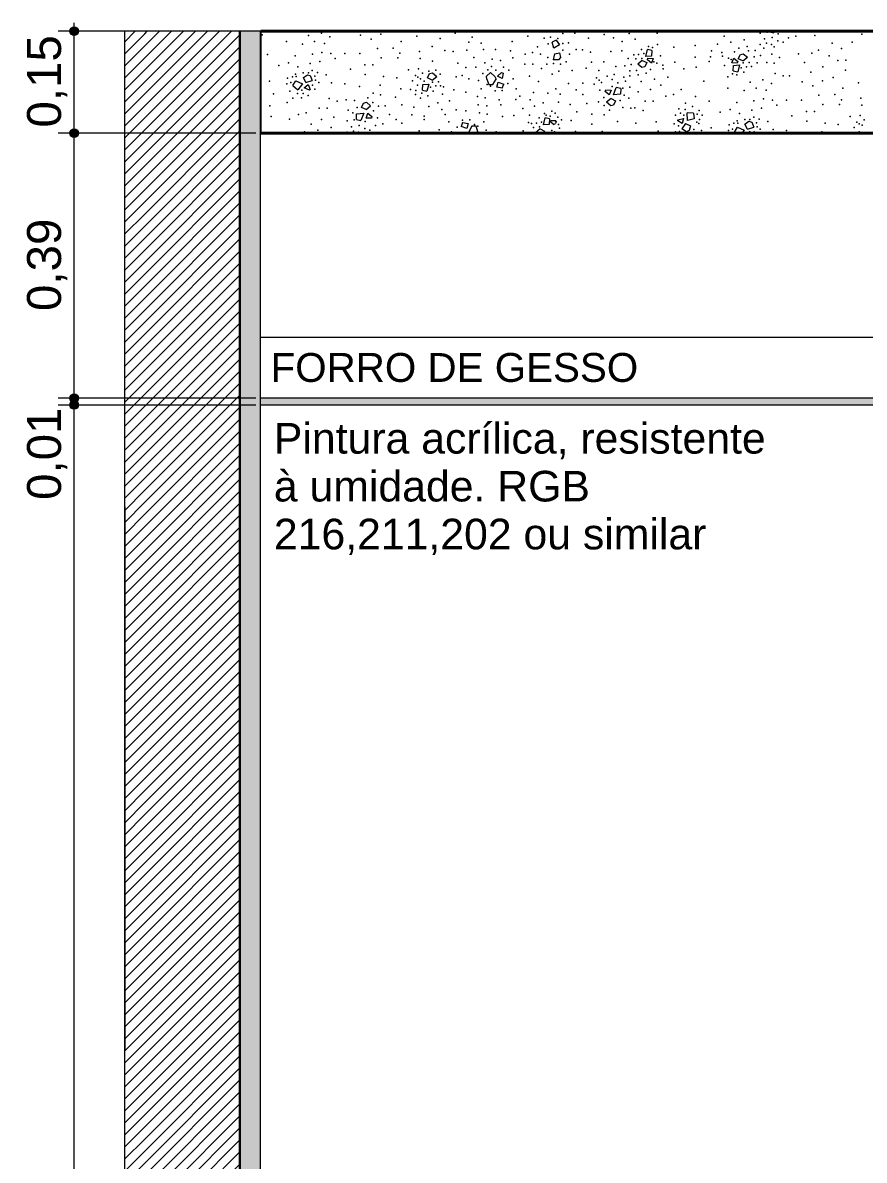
# Model space of a CAD drawing. Header units: metres. Extents: x -1.9 to 95.3, y -2.2 to 2.5.
# Drawn here: x 26.962 to 28.2, y -0.036 to 1.638 of the extents above; entities that cross this region are included whole.
import ezdxf

# ---------------------------------------------------------------- set-up
doc = ezdxf.new("R2010")
doc.units = ezdxf.units.M
doc.header["$MEASUREMENT"] = 0
for name, color, linetype in [('COTAS CORTE', 7, 'Continuous'), ('FORRO.EXEC', 7, 'Continuous'), ('Janelas Archicad', 7, 'Continuous'), ('LAJES.EST', 7, 'Continuous'), ('PAREDE CONSTRUIR', 7, 'Continuous')]:
    doc.layers.add(name, color=color, linetype=linetype)
for name, color, linetype, lineweight, true_color in [('COTAS CORTE_Caneta_No__25', 7, 'Continuous', 13, 0x982312), ('Janelas Archicad_Caneta_No__9', 7, 'Continuous', 9, 0x020202), ('LAJES.EST_Caneta_No__97', 7, 'Continuous', 13, 0x6b6b6b), ('NOTAS-EXECUTIVO.ARQ_Caneta_No__12', 7, 'Continuous', 0, 0x030303)]:
    doc.layers.add(name, color=color, linetype=linetype, lineweight=lineweight, true_color=true_color)
for name, color, linetype, lineweight in [('FORRO.EXEC_Caneta_No__241', 7, 'Continuous', 13), ('LAJES.EST_Caneta_No__1', 7, 'Continuous', 40), ('LAJES.EST_Caneta_No__241', 7, 'Continuous', 13), ('NOTAS-EXECUTIVO.ARQ_Caneta_No__1', 7, 'Continuous', 40), ('PAREDE CONSTRUIR_Caneta_No__241', 7, 'Continuous', 13), ('PAREDE CONSTRUIR_Caneta_No__3', 7, 'Continuous', 30)]:
    doc.layers.add(name, color=color, linetype=linetype, lineweight=lineweight)
doc.styles.add('GENERATED_STYLE_1', font='arial.ttf')
doc.dimstyles.new('GENERATED_STYLE__2', dxfattribs={"dimtxt": 0.05, "dimasz": 0.02375, "dimexe": 0.18, "dimexo": 0.267183, "dimgap": 0, "dimtad": 1, "dimzin": 0, "dimdsep": 46, "dimtxsty": 'GENERATED_STYLE_1', "dimblk": 'ARROWHEAD_11', "dimblk1": 'ARROWHEAD_11', "dimblk2": 'ARROWHEAD_11', "dimcen": 0.09, "dimclrd": 256, "dimclre": 256, "dimclrt": 256, "dimadec": 0, "dimazin": 0, "dimtfac": 1, "dimtdec": 4, "dimtmove": 0, "dimatfit": 3, "dimfxl": 0, "dimtolj": 1, "dimtzin": 0, "dimarcsym": 0})
pattern_1 = [(45, (-25.238927, -2.075), (-0.0088388348, 0.0088388348), [])]

# ---------------------------------------------------------------- blocks, each defined once
blk = doc.blocks.new('*X102', base_point=(-25.2389, -2.075))
at = {"layer": 'LAJES.EST_Caneta_No__241', "color": 7, "linetype": 'Continuous', "lineweight": 13}
for p, q in [((28.0609, 1.6242), (28.0609, 1.625)), ((28.0609, 1.6242), (28.0674, 1.6228)), ((28.0683, 1.625), (28.0674, 1.6228)), ((27.747, 1.6119), (27.7409, 1.6091)), ((27.7436, 1.6002), (27.7409, 1.6091)), ((27.747, 1.6119), (27.7517, 1.6051)), ((27.7447, 1.5916), (27.7426, 1.5831)), ((27.7517, 1.6051), (27.7436, 1.6002)), ((27.7447, 1.5916), (27.7519, 1.5931)), ((27.7519, 1.5931), (27.7533, 1.5862)), ((27.8787, 1.588), (27.8813, 1.5983)), ((27.8878, 1.5969), (27.8813, 1.5983)), ((27.8878, 1.5969), (27.8874, 1.5885)), ((28.015, 1.5845), (28.0181, 1.5908)), ((28.0181, 1.5908), (28.0222, 1.5919)), ((28.0222, 1.5919), (28.0285, 1.5868)), ((27.7506, 1.5829), (27.7426, 1.5831)), ((27.7533, 1.5862), (27.7506, 1.5829)), ((27.8737, 1.5821), (27.8669, 1.5765)), ((27.8732, 1.5715), (27.8669, 1.5765)), ((27.8737, 1.5821), (27.8804, 1.5789)), ((27.8804, 1.5789), (27.8773, 1.5725)), ((27.8874, 1.5885), (27.8787, 1.588)), ((27.8813, 1.5827), (27.882, 1.5853)), ((27.8871, 1.5779), (27.8813, 1.5827)), ((27.882, 1.5853), (27.8899, 1.585)), ((27.8899, 1.585), (27.8871, 1.5779)), ((28.0055, 1.5784), (28.0083, 1.5854)), ((28.0134, 1.578), (28.0055, 1.5784)), ((28.0076, 1.5665), (28.0079, 1.5748)), ((28.0079, 1.5748), (28.0166, 1.5754)), ((28.0083, 1.5854), (28.0141, 1.5807)), ((28.0141, 1.5807), (28.0134, 1.578)), ((28.0166, 1.5754), (28.0141, 1.5651)), ((28.0217, 1.5813), (28.015, 1.5845)), ((28.0217, 1.5813), (28.0285, 1.5868)), ((27.375, 1.5571), (27.3809, 1.5611)), ((27.3788, 1.5496), (27.375, 1.5571)), ((27.3809, 1.5611), (27.3849, 1.5599)), ((27.3849, 1.5599), (27.3879, 1.5524)), ((27.5577, 1.5562), (27.5608, 1.5626)), ((27.5608, 1.5626), (27.5649, 1.5636)), ((27.5644, 1.553), (27.5712, 1.5586)), ((27.5649, 1.5636), (27.5712, 1.5586)), ((27.6446, 1.5589), (27.6504, 1.5645)), ((27.645, 1.5547), (27.6446, 1.5589)), ((27.6504, 1.5645), (27.6565, 1.5582)), ((27.6565, 1.5582), (27.6586, 1.5547)), ((27.6607, 1.5591), (27.6663, 1.5642)), ((27.6673, 1.5553), (27.6607, 1.5591)), ((27.6663, 1.5642), (27.6688, 1.5631)), ((27.6688, 1.5631), (27.6673, 1.5553)), ((27.8773, 1.5725), (27.8732, 1.5715)), ((28.0076, 1.5665), (28.0141, 1.5651)), ((27.3596, 1.5452), (27.3641, 1.5522)), ((27.3596, 1.5452), (27.3667, 1.5388)), ((27.3641, 1.5522), (27.3736, 1.5478)), ((27.3736, 1.5478), (27.3667, 1.5388)), ((27.3763, 1.5418), (27.3822, 1.5465)), ((27.384, 1.5385), (27.3763, 1.5418)), ((27.3788, 1.5496), (27.3879, 1.5524)), ((27.3822, 1.5465), (27.3849, 1.5395)), ((27.5503, 1.5382), (27.5507, 1.5466)), ((27.5507, 1.5466), (27.5594, 1.5471)), ((27.5594, 1.5471), (27.5568, 1.5368)), ((27.5644, 1.553), (27.5577, 1.5562)), ((27.645, 1.5547), (27.648, 1.5464)), ((27.648, 1.5464), (27.654, 1.5467)), ((27.654, 1.5467), (27.6586, 1.5547)), ((27.6595, 1.5425), (27.6616, 1.5502)), ((27.6677, 1.5411), (27.6595, 1.5425)), ((27.6616, 1.5502), (27.67, 1.5473)), ((27.6677, 1.5411), (27.67, 1.5473)), ((27.8311, 1.5315), (27.8354, 1.5421)), ((27.8419, 1.5407), (27.8354, 1.5421)), ((27.8419, 1.5407), (27.8415, 1.5324)), ((27.3849, 1.5395), (27.384, 1.5385)), ((27.5503, 1.5382), (27.5568, 1.5368)), ((27.8192, 1.5361), (27.8199, 1.5388)), ((27.825, 1.5314), (27.8192, 1.5361)), ((27.8199, 1.5388), (27.8278, 1.5384)), ((27.8278, 1.5259), (27.821, 1.5204)), ((27.8278, 1.5384), (27.825, 1.5314)), ((27.8278, 1.5259), (27.8345, 1.5228)), ((27.8415, 1.5324), (27.8311, 1.5315)), ((27.4605, 1.513), (27.4636, 1.5194)), ((27.4672, 1.5098), (27.4605, 1.513)), ((27.4636, 1.5194), (27.4677, 1.5204)), ((27.4672, 1.5098), (27.474, 1.5154)), ((27.4677, 1.5204), (27.474, 1.5154)), ((27.8273, 1.5154), (27.821, 1.5204)), ((27.8314, 1.5164), (27.8273, 1.5154)), ((27.8345, 1.5228), (27.8314, 1.5164)), ((27.4531, 1.495), (27.4534, 1.5033)), ((27.4531, 1.495), (27.4596, 1.4936)), ((27.4534, 1.5033), (27.4639, 1.5043)), ((27.4639, 1.5043), (27.4596, 1.4936)), ((27.4672, 1.4973), (27.47, 1.5044)), ((27.4751, 1.497), (27.4672, 1.4973)), ((27.47, 1.5044), (27.4758, 1.4996)), ((27.4758, 1.4996), (27.4751, 1.497)), ((27.6092, 1.4908), (27.607, 1.4846)), ((27.6092, 1.4908), (27.6174, 1.4894)), ((27.7282, 1.4871), (27.7308, 1.4974)), ((27.7373, 1.4959), (27.7308, 1.4974)), ((27.7373, 1.4959), (27.7369, 1.4876)), ((27.7391, 1.4913), (27.7398, 1.4939)), ((27.7432, 1.4879), (27.7391, 1.4913)), ((27.7398, 1.4939), (27.7461, 1.4936)), ((27.7472, 1.492), (27.7459, 1.489)), ((27.7472, 1.492), (27.7461, 1.4936)), ((27.9259, 1.4931), (27.9261, 1.4944)), ((27.9324, 1.4893), (27.9259, 1.4931)), ((27.9261, 1.4944), (27.9341, 1.4967)), ((27.9341, 1.4967), (27.9324, 1.4893)), ((27.94, 1.4937), (27.9396, 1.5051)), ((27.9492, 1.5046), (27.9396, 1.5051)), ((27.9501, 1.4963), (27.94, 1.4937)), ((27.9492, 1.5046), (27.9501, 1.4963)), ((28.0248, 1.4885), (28.0307, 1.4925)), ((28.0307, 1.4925), (28.0347, 1.4913)), ((28.0347, 1.4913), (28.0377, 1.4838)), ((27.6154, 1.4817), (27.607, 1.4846)), ((27.6094, 1.475), (27.6097, 1.4766)), ((27.6097, 1.4766), (27.6125, 1.475)), ((27.6174, 1.4894), (27.6154, 1.4817)), ((27.623, 1.4852), (27.6184, 1.4772)), ((27.6197, 1.475), (27.6184, 1.4772)), ((27.629, 1.4855), (27.623, 1.4852)), ((27.6319, 1.4772), (27.629, 1.4855)), ((27.6319, 1.4772), (27.6322, 1.475)), ((27.7232, 1.4812), (27.7164, 1.4756)), ((27.7171, 1.475), (27.7164, 1.4756)), ((27.7232, 1.4812), (27.7299, 1.478)), ((27.7369, 1.4876), (27.7282, 1.4871)), ((27.7299, 1.478), (27.7284, 1.475)), ((27.7432, 1.4879), (27.7459, 1.489)), ((27.9371, 1.489), (27.9317, 1.4812)), ((27.9388, 1.4772), (27.9317, 1.4812)), ((27.9371, 1.489), (27.9447, 1.4856)), ((27.9426, 1.4789), (27.9388, 1.4772)), ((27.9447, 1.4856), (27.9426, 1.4789)), ((28.0094, 1.4766), (28.0139, 1.4837)), ((28.0094, 1.4766), (28.0112, 1.475)), ((28.0139, 1.4837), (28.0234, 1.4792)), ((28.0234, 1.4792), (28.0202, 1.475)), ((28.0286, 1.481), (28.0248, 1.4885)), ((28.0283, 1.475), (28.032, 1.4779)), ((28.0286, 1.481), (28.0377, 1.4838)), ((28.032, 1.4779), (28.0331, 1.475))]:
    blk.add_line(p, q, dxfattribs=at)
for p in [(27.7465, 1.6247), (27.9624, 1.625), (28.0095, 1.6241), (28.0574, 1.6238), (28.1191, 1.6244), (28.1606, 1.6242), (27.3145, 1.6199), (27.35, 1.6098), (27.3824, 1.6186), (27.3914, 1.61), (27.4015, 1.6222), (27.414, 1.6166), (27.4591, 1.6194), (27.4748, 1.6132), (27.4892, 1.6207), (27.5191, 1.6098), (27.5419, 1.6176), (27.5765, 1.6143), (27.5984, 1.6222), (27.6184, 1.6089), (27.6235, 1.6163), (27.6366, 1.6075), (27.6824, 1.6098), (27.7052, 1.6176), (27.7292, 1.615), (27.7387, 1.6163), (27.7495, 1.6143), (27.7566, 1.6217), (27.757, 1.6072), (27.7651, 1.6081), (27.7743, 1.622), (27.7943, 1.6149), (27.8176, 1.6204), (27.8315, 1.6154), (27.844, 1.6098), (27.8542, 1.6219), (27.8631, 1.6134), (27.8956, 1.6222), (27.9942, 1.6177), (28.0039, 1.6088), (28.0235, 1.6124), (28.0473, 1.6222), (28.0535, 1.6137), (28.0565, 1.6074), (28.0649, 1.6157), (28.0732, 1.6109), (28.0734, 1.6211), (28.0808, 1.6088), (28.0888, 1.6154), (28.0997, 1.6178), (28.1276, 1.6187), (28.153, 1.6077), (28.1826, 1.609), (28.1966, 1.6209), (27.3224, 1.5908), (27.3736, 1.6062), (27.3882, 1.5912), (27.4021, 1.5939), (27.406, 1.6069), (27.4155, 1.5924), (27.436, 1.5922), (27.4583, 1.5922), (27.4839, 1.5995), (27.5071, 1.6002), (27.517, 1.5925), (27.5457, 1.595), (27.5645, 1.6026), (27.5832, 1.5969), (27.5954, 1.595), (27.6156, 1.5973), (27.6402, 1.5981), (27.6576, 1.5981), (27.68, 1.5964), (27.7015, 1.5912), (27.7121, 1.5936), (27.7194, 1.602), (27.7238, 1.5913), (27.7351, 1.6067), (27.7569, 1.5973), (27.7664, 1.5913), (27.7765, 1.598), (27.7855, 1.5976), (27.7975, 1.5944), (27.8275, 1.5954), (27.8436, 1.5963), (27.8611, 1.5902), (27.8683, 1.5906), (27.8723, 1.5983), (27.8761, 1.5922), (27.8828, 1.6026), (27.8888, 1.601), (27.896, 1.6054), (27.9203, 1.6015), (27.9515, 1.6038), (27.9754, 1.5961), (27.9842, 1.6062), (27.9908, 1.5936), (28.0094, 1.5947), (28.0158, 1.6), (28.0279, 1.6025), (28.0301, 1.5962), (28.0398, 1.5965), (28.0473, 1.6056), (28.0523, 1.6001), (28.0638, 1.6057), (28.0644, 1.5915), (28.0676, 1.6023), (28.1037, 1.5919), (28.1231, 1.5926), (28.1332, 1.5972), (28.1666, 1.5998), (27.3387, 1.5746), (27.3532, 1.5784), (27.363, 1.5887), (27.3849, 1.5776), (27.3991, 1.5806), (27.422, 1.5849), (27.4654, 1.5755), (27.4774, 1.5756), (27.4896, 1.5859), (27.514, 1.5859), (27.547, 1.5848), (27.5649, 1.5809), (27.6023, 1.5778), (27.626, 1.5865), (27.6419, 1.5786), (27.653, 1.5837), (27.6652, 1.5819), (27.6833, 1.5857), (27.7007, 1.5766), (27.7128, 1.5767), (27.7331, 1.5765), (27.7349, 1.5865), (27.7429, 1.5775), (27.7531, 1.5765), (27.7618, 1.58), (27.7991, 1.5795), (27.8171, 1.5799), (27.8479, 1.574), (27.8527, 1.5848), (27.8572, 1.576), (27.8643, 1.5844), (27.8731, 1.5851), (27.8909, 1.5799), (27.8949, 1.5779), (27.9007, 1.5889), (27.9037, 1.5752), (27.9216, 1.5795), (27.9517, 1.5868), (27.9719, 1.5803), (27.9739, 1.5872), (27.9917, 1.5881), (27.9947, 1.5744), (28.0005, 1.5854), (28.0045, 1.5834), (28.0223, 1.5783), (28.0311, 1.5789), (28.0382, 1.5874), (28.0427, 1.5786), (28.0475, 1.5893), (28.057, 1.5789), (28.0676, 1.5778), (28.0755, 1.5865), (28.1123, 1.5789), (28.1486, 1.5888), (28.1613, 1.5821), (28.1734, 1.5822), (27.3588, 1.5581), (27.3633, 1.5619), (27.3644, 1.5585), (27.367, 1.5724), (27.3746, 1.5639), (27.3823, 1.5639), (27.3877, 1.5671), (27.392, 1.5587), (27.396, 1.5644), (27.4085, 1.5609), (27.4441, 1.569), (27.466, 1.5614), (27.493, 1.5583), (27.5299, 1.5681), (27.5398, 1.5597), (27.5432, 1.5572), (27.5445, 1.5698), (27.5504, 1.5632), (27.5595, 1.5663), (27.5698, 1.5677), (27.5763, 1.5618), (27.6, 1.5579), (27.6085, 1.5601), (27.6141, 1.5718), (27.6287, 1.5721), (27.6392, 1.5626), (27.6462, 1.5683), (27.6516, 1.5733), (27.6582, 1.5676), (27.6694, 1.572), (27.6771, 1.5678), (27.7075, 1.559), (27.7255, 1.57), (27.7409, 1.5616), (27.751, 1.5662), (27.7704, 1.567), (27.7912, 1.5707), (27.8097, 1.5673), (27.8218, 1.5588), (27.8322, 1.5614), (27.8348, 1.573), (27.8463, 1.5575), (27.8555, 1.5593), (27.8556, 1.5668), (27.8653, 1.5671), (27.8675, 1.5608), (27.8795, 1.5634), (27.886, 1.5686), (27.9046, 1.5698), (27.9112, 1.5572), (27.9347, 1.5699), (27.9531, 1.572), (27.9994, 1.558), (28.0066, 1.5624), (28.0126, 1.5608), (28.0193, 1.5712), (28.0231, 1.565), (28.0271, 1.5728), (28.0343, 1.5731), (28.0692, 1.5629), (28.0812, 1.5596), (28.0903, 1.5593), (28.1215, 1.5649), (28.1392, 1.5724), (28.1547, 1.5568), (28.1726, 1.5676), (27.3252, 1.5514), (27.3505, 1.5474), (27.3516, 1.5558), (27.3566, 1.5495), (27.3886, 1.5458), (27.3927, 1.5531), (27.3975, 1.5497), (27.4165, 1.5491), (27.436, 1.5475), (27.4577, 1.5437), (27.4881, 1.5457), (27.5123, 1.5566), (27.5186, 1.5404), (27.5355, 1.552), (27.5429, 1.5456), (27.5472, 1.5552), (27.5527, 1.5513), (27.562, 1.5429), (27.565, 1.55), (27.5698, 1.5445), (27.5738, 1.5507), (27.577, 1.5449), (27.5814, 1.5434), (27.6185, 1.5549), (27.6329, 1.5523), (27.6367, 1.5401), (27.6454, 1.5468), (27.6504, 1.5443), (27.6756, 1.548), (27.6839, 1.555), (27.6882, 1.5402), (27.7211, 1.5511), (27.7465, 1.5401), (27.7649, 1.5479), (27.786, 1.5485), (27.803, 1.5471), (27.8065, 1.5566), (27.8103, 1.5531), (27.8139, 1.5495), (27.8293, 1.5438), (27.8296, 1.554), (27.8379, 1.5493), (27.8453, 1.5411), (27.8492, 1.5513), (27.8555, 1.5427), (27.8719, 1.551), (27.8915, 1.5545), (27.9012, 1.5457), (27.9643, 1.5513), (27.9998, 1.5412), (28.0322, 1.55), (28.0412, 1.5414), (28.0513, 1.5536), (28.0638, 1.548), (28.1089, 1.5508), (28.1246, 1.5446), (28.139, 1.5521), (28.1689, 1.5412), (28.1917, 1.549), (27.3311, 1.5327), (27.3549, 1.5366), (27.3595, 1.5263), (27.3661, 1.5333), (27.3724, 1.5268), (27.3727, 1.5383), (27.3746, 1.5334), (27.3821, 1.5306), (27.392, 1.5396), (27.4127, 1.5259), (27.438, 1.5239), (27.4696, 1.5269), (27.4775, 1.5339), (27.4883, 1.5314), (27.5104, 1.5279), (27.5327, 1.5395), (27.54, 1.5321), (27.5406, 1.5378), (27.5472, 1.5267), (27.5493, 1.5341), (27.5581, 1.53), (27.5658, 1.5368), (27.5797, 1.5324), (27.5966, 1.5389), (27.6138, 1.5352), (27.6314, 1.5288), (27.6427, 1.5272), (27.6573, 1.5372), (27.6632, 1.5242), (27.6676, 1.5376), (27.6876, 1.5246), (27.6934, 1.5294), (27.7088, 1.5243), (27.7135, 1.5347), (27.7347, 1.5339), (27.753, 1.5324), (27.7763, 1.539), (27.786, 1.5317), (27.811, 1.5383), (27.8169, 1.5277), (27.8471, 1.5309), (27.854, 1.5267), (27.8678, 1.5358), (27.8858, 1.5393), (27.9085, 1.5294), (27.9197, 1.5318), (27.931, 1.5391), (27.952, 1.529), (28.0234, 1.5376), (28.0519, 1.5253), (28.0558, 1.5383), (28.0653, 1.5238), (28.0858, 1.5236), (28.1081, 1.5236), (28.1337, 1.5309), (28.157, 1.5317), (28.1668, 1.524), (28.1955, 1.5264), (27.3257, 1.5153), (27.3512, 1.5199), (27.3981, 1.5119), (27.4099, 1.5119), (27.4249, 1.5219), (27.4409, 1.509), (27.4501, 1.5232), (27.454, 1.5126), (27.4772, 1.52), (27.4781, 1.508), (27.4856, 1.5149), (27.4955, 1.5154), (27.5201, 1.5168), (27.5374, 1.5135), (27.5596, 1.5144), (27.5727, 1.5196), (27.5788, 1.5099), (27.5898, 1.5228), (27.6, 1.5095), (27.6138, 1.5077), (27.6323, 1.5168), (27.6447, 1.5151), (27.6653, 1.5169), (27.6978, 1.5114), (27.7149, 1.5146), (27.728, 1.5198), (27.7404, 1.5074), (27.7502, 1.5207), (27.7675, 1.5173), (27.7921, 1.5187), (27.8094, 1.5209), (27.8178, 1.5158), (27.8254, 1.5088), (27.841, 1.5231), (27.8449, 1.5126), (27.857, 1.5118), (27.8627, 1.5123), (27.8749, 1.5082), (27.8777, 1.5223), (27.8895, 1.5222), (27.9276, 1.5107), (27.9366, 1.5097), (27.9374, 1.5193), (27.9474, 1.5143), (27.9576, 1.5086), (27.9722, 1.5222), (28.0031, 1.5098), (28.0128, 1.5201), (28.0347, 1.509), (28.038, 1.5226), (28.0489, 1.512), (28.0718, 1.5163), (28.1152, 1.5069), (28.1272, 1.507), (28.1394, 1.5173), (28.1638, 1.5173), (28.1968, 1.5162), (27.3274, 1.4994), (27.3546, 1.4958), (27.3679, 1.5024), (27.3791, 1.5048), (27.4018, 1.4949), (27.4198, 1.4984), (27.4395, 1.493), (27.4479, 1.5048), (27.4497, 1.4947), (27.4657, 1.492), (27.484, 1.4975), (27.5016, 1.5024), (27.5113, 1.4952), (27.5346, 1.5018), (27.5528, 1.495), (27.5529, 1.5002), (27.5836, 1.5025), (27.5888, 1.4917), (27.6093, 1.4943), (27.6197, 1.4947), (27.6343, 1.5048), (27.6403, 1.4918), (27.6456, 1.5031), (27.6682, 1.4995), (27.6845, 1.5012), (27.7062, 1.4908), (27.7079, 1.5017), (27.7218, 1.4974), (27.7256, 1.4913), (27.7296, 1.5042), (27.7323, 1.5016), (27.7383, 1.5001), (27.7455, 1.5044), (27.7492, 1.4987), (27.7549, 1.4947), (27.769, 1.4938), (27.7772, 1.5063), (27.7993, 1.5028), (27.8175, 1.5019), (27.8373, 1.492), (27.894, 1.4919), (27.9225, 1.5017), (27.9301, 1.5043), (27.9346, 1.5016), (27.9538, 1.4912), (27.9542, 1.5031), (27.9579, 1.495), (27.962, 1.5014), (27.9885, 1.506), (28.0131, 1.4933), (28.0142, 1.4899), (28.0168, 1.5038), (28.0244, 1.4953), (28.0321, 1.4953), (28.0376, 1.4985), (28.0418, 1.4901), (28.0458, 1.4958), (28.0583, 1.4923), (28.0939, 1.5004), (28.1159, 1.4928), (28.1797, 1.4995), (28.1896, 1.4911), (28.1943, 1.5012), (28.2002, 1.4946), (27.3764, 1.477), (27.3864, 1.4885), (27.3961, 1.4796), (27.4157, 1.4832), (27.4395, 1.4765), (27.4457, 1.4845), (27.4487, 1.4782), (27.456, 1.4766), (27.4571, 1.4865), (27.4654, 1.4818), (27.473, 1.4796), (27.481, 1.4862), (27.492, 1.4886), (27.5198, 1.4895), (27.5452, 1.4785), (27.5748, 1.4799), (27.5931, 1.4769), (27.6014, 1.484), (27.6266, 1.4876), (27.6316, 1.4851), (27.6441, 1.4796), (27.6585, 1.477), (27.6982, 1.4786), (27.7106, 1.4893), (27.7138, 1.4835), (27.7178, 1.4896), (27.7226, 1.4842), (27.7404, 1.479), (27.7444, 1.477), (27.7502, 1.488), (27.7521, 1.4822), (27.7753, 1.4776), (27.7946, 1.4759), (27.7995, 1.4885), (27.8146, 1.4773), (27.8641, 1.4896), (27.8969, 1.478), (27.9205, 1.4886), (27.9225, 1.4772), (27.927, 1.4858), (27.9284, 1.4775), (27.9433, 1.4757), (27.9493, 1.4806), (27.9568, 1.4893), (27.9606, 1.4788), (27.975, 1.4828), (28.0003, 1.4788), (28.0014, 1.4872), (28.0064, 1.4809), (28.0086, 1.4895), (28.0384, 1.4772), (28.0426, 1.4845), (28.0473, 1.4811), (28.0663, 1.4805), (28.0858, 1.4789), (28.1075, 1.4751), (28.138, 1.4771), (28.1428, 1.4897), (28.1621, 1.488), (28.1854, 1.4834), (28.1927, 1.477), (28.193, 1.4886), (28.197, 1.4866)]:
    blk.add_point(p, dxfattribs=at)
blk = doc.blocks.new('*D103', base_point=(-25.2389, -2.075))
at = {"layer": 'COTAS CORTE_Caneta_No__25', "linetype": 'Continuous', "lineweight": 13, "true_color": 0x982312}
for points in [[(27.0314, 1.075), (27.0319, 1.0726), (27.0333, 1.0706), (27.0353, 1.0692), (27.0377, 1.0688), (27.0401, 1.0692), (27.0421, 1.0706), (27.0435, 1.0726), (27.0439, 1.075), (27.0435, 1.0774), (27.0421, 1.0794), (27.0401, 1.0808), (27.0377, 1.0813), (27.0353, 1.0808), (27.0333, 1.0794), (27.0319, 1.0774)], [(27.0314, -2.075), (27.0319, -2.0774), (27.0333, -2.0794), (27.0353, -2.0808), (27.0377, -2.0812), (27.0401, -2.0808), (27.0421, -2.0794), (27.0435, -2.0774), (27.0439, -2.075), (27.0435, -2.0726), (27.0421, -2.0706), (27.0401, -2.0692), (27.0377, -2.0687), (27.0353, -2.0692), (27.0333, -2.0706), (27.0319, -2.0726)]]:
    blk.add_hatch(color=24, dxfattribs=at).paths.add_polyline_path(points)
at = {"layer": 'COTAS CORTE_Caneta_No__25', "color": 24, "linetype": 'Continuous', "lineweight": 13, "true_color": 0x982312}
for p, q in [((27.0314, 1.075), (27.0142, 1.075)), ((27.3049, 1.075), (27.0439, 1.075)), ((27.0377, -2.0687), (27.0377, 1.0688)), ((27.0314, -2.075), (27.0142, -2.075)), ((27.3049, -2.075), (27.0439, -2.075)), ((27.0377, -2.0875), (27.0377, -2.0812))]:
    blk.add_line(p, q, dxfattribs=at)
for centre in [(27.0377, 1.075), (27.0377, -2.075)]:
    blk.add_circle(centre, 0.00625, dxfattribs=at)
at = {"layer": 'COTAS CORTE_Caneta_No__25', "color": 24, "lineweight": 13, "true_color": 0x982312, "char_height": 0.05, "attachment_point": 7, "rotation": 90, "style": 'GENERATED_STYLE_1'}
for s, insert in [('\\A1;{\\pql;\\fArial|b0|i0|c0|p0;\\W1.000000;0,01}', (27.0277, 0.9353)), ('\\A1;{\\pql;\\fArial|b0|i0|c0|p0;\\W1.000000;3,15}', (27.0277, -0.6335))]:
    blk.add_mtext(s, dxfattribs=dict(at, insert=insert))
blk = doc.blocks.new('ARROWHEAD_11')
at = {"color": 0, "linetype": 'Continuous', "lineweight": 0}
blk.add_line((0, 0), (-1, 0), dxfattribs=at)
at = {"color": 0, "linetype": 'Continuous', "lineweight": 0, "const_width": 0.25, "flags": 128}
blk.add_lwpolyline([(-0.125, 0, 1), (0.125, 0, 1)], format="xyb", close=True, dxfattribs=at)
blk = doc.blocks.new('*D104', base_point=(-25.2389, -2.075))
at = {"layer": 'COTAS CORTE_Caneta_No__25', "linetype": 'Continuous', "lineweight": 13, "true_color": 0x982312}
for points in [[(27.0314, 1.085), (27.0319, 1.0826), (27.0333, 1.0806), (27.0353, 1.0792), (27.0377, 1.0788), (27.0401, 1.0792), (27.0421, 1.0806), (27.0435, 1.0826), (27.0439, 1.085), (27.0435, 1.0874), (27.0421, 1.0894), (27.0401, 1.0908), (27.0377, 1.0913), (27.0353, 1.0908), (27.0333, 1.0894), (27.0319, 1.0874)], [(27.0314, 1.075), (27.0319, 1.0726), (27.0333, 1.0706), (27.0353, 1.0692), (27.0377, 1.0688), (27.0401, 1.0692), (27.0421, 1.0706), (27.0435, 1.0726), (27.0439, 1.075), (27.0435, 1.0774), (27.0421, 1.0794), (27.0401, 1.0808), (27.0377, 1.0813), (27.0353, 1.0808), (27.0333, 1.0794), (27.0319, 1.0774)]]:
    blk.add_hatch(color=24, dxfattribs=at).paths.add_polyline_path(points)
at = {"layer": 'COTAS CORTE_Caneta_No__25', "color": 24, "linetype": 'Continuous', "lineweight": 13, "true_color": 0x982312}
for p, q in [((27.0314, 1.085), (27.0142, 1.085)), ((27.0314, 1.075), (27.0142, 1.075)), ((27.0377, 1.075), (27.0377, 1.0788)), ((27.3049, 1.085), (27.0439, 1.085)), ((27.3049, 1.075), (27.0439, 1.075))]:
    blk.add_line(p, q, dxfattribs=at)
for centre in [(27.0377, 1.085), (27.0377, 1.075)]:
    blk.add_circle(centre, 0.00625, dxfattribs=at)
blk = doc.blocks.new('*D105', base_point=(-25.2389, -2.075))
at = {"layer": 'COTAS CORTE_Caneta_No__25', "linetype": 'Continuous', "lineweight": 13, "true_color": 0x982312}
for points in [[(27.0314, 1.475), (27.0319, 1.4726), (27.0333, 1.4706), (27.0353, 1.4692), (27.0377, 1.4688), (27.0401, 1.4692), (27.0421, 1.4706), (27.0435, 1.4726), (27.0439, 1.475), (27.0435, 1.4774), (27.0421, 1.4794), (27.0401, 1.4808), (27.0377, 1.4813), (27.0353, 1.4808), (27.0333, 1.4794), (27.0319, 1.4774)], [(27.0314, 1.085), (27.0319, 1.0826), (27.0333, 1.0806), (27.0353, 1.0792), (27.0377, 1.0788), (27.0401, 1.0792), (27.0421, 1.0806), (27.0435, 1.0826), (27.0439, 1.085), (27.0435, 1.0874), (27.0421, 1.0894), (27.0401, 1.0908), (27.0377, 1.0913), (27.0353, 1.0908), (27.0333, 1.0894), (27.0319, 1.0874)]]:
    blk.add_hatch(color=24, dxfattribs=at).paths.add_polyline_path(points)
at = {"layer": 'COTAS CORTE_Caneta_No__25', "color": 24, "linetype": 'Continuous', "lineweight": 13, "true_color": 0x982312}
for p, q in [((27.0314, 1.475), (27.0142, 1.475)), ((27.3049, 1.475), (27.0439, 1.475)), ((27.0377, 1.0913), (27.0377, 1.4688)), ((27.0314, 1.085), (27.0142, 1.085)), ((27.3049, 1.085), (27.0439, 1.085))]:
    blk.add_line(p, q, dxfattribs=at)
for centre in [(27.0377, 1.475), (27.0377, 1.085)]:
    blk.add_circle(centre, 0.00625, dxfattribs=at)
at = {"layer": 'COTAS CORTE_Caneta_No__25', "color": 24, "lineweight": 13, "true_color": 0x982312, "insert": (27.0277, 1.2133), "char_height": 0.05, "attachment_point": 7, "rotation": 90, "style": 'GENERATED_STYLE_1'}
blk.add_mtext('\\A1;{\\pql;\\fArial|b0|i0|c0|p0;\\W1.000000;0,39}', dxfattribs=at)
blk = doc.blocks.new('*D106', base_point=(-25.2389, -2.075))
at = {"layer": 'COTAS CORTE_Caneta_No__25', "linetype": 'Continuous', "lineweight": 13, "true_color": 0x982312}
for points in [[(27.0314, 1.625), (27.0319, 1.6226), (27.0333, 1.6206), (27.0353, 1.6192), (27.0377, 1.6188), (27.0401, 1.6192), (27.0421, 1.6206), (27.0435, 1.6226), (27.0439, 1.625), (27.0435, 1.6274), (27.0421, 1.6294), (27.0401, 1.6308), (27.0377, 1.6313), (27.0353, 1.6308), (27.0333, 1.6294), (27.0319, 1.6274)], [(27.0314, 1.475), (27.0319, 1.4726), (27.0333, 1.4706), (27.0353, 1.4692), (27.0377, 1.4688), (27.0401, 1.4692), (27.0421, 1.4706), (27.0435, 1.4726), (27.0439, 1.475), (27.0435, 1.4774), (27.0421, 1.4794), (27.0401, 1.4808), (27.0377, 1.4813), (27.0353, 1.4808), (27.0333, 1.4794), (27.0319, 1.4774)]]:
    blk.add_hatch(color=24, dxfattribs=at).paths.add_polyline_path(points)
at = {"layer": 'COTAS CORTE_Caneta_No__25', "color": 24, "linetype": 'Continuous', "lineweight": 13, "true_color": 0x982312}
for p, q in [((27.0314, 1.625), (27.0142, 1.625)), ((27.0377, 1.6313), (27.0377, 1.6375)), ((27.3049, 1.625), (27.0439, 1.625)), ((27.0377, 1.4813), (27.0377, 1.6188)), ((27.0314, 1.475), (27.0142, 1.475)), ((27.3049, 1.475), (27.0439, 1.475))]:
    blk.add_line(p, q, dxfattribs=at)
for centre in [(27.0377, 1.625), (27.0377, 1.475)]:
    blk.add_circle(centre, 0.00625, dxfattribs=at)
at = {"layer": 'COTAS CORTE_Caneta_No__25', "color": 24, "lineweight": 13, "true_color": 0x982312, "insert": (27.0277, 1.4833), "char_height": 0.05, "attachment_point": 7, "rotation": 90, "style": 'GENERATED_STYLE_1'}
blk.add_mtext('\\A1;{\\pql;\\fArial|b0|i0|c0|p0;\\W1.000000;0,15}', dxfattribs=at)

msp = doc.modelspace()

# ---------------------------------------------------------------- hatches: boundary and pattern name
at = {"layer": 'FORRO.EXEC', "linetype": 'Continuous', "lineweight": 0, "true_color": 0xffffff}
msp.add_hatch(color=7, dxfattribs=at).paths.add_polyline_path([(27.3116, 1.085), (27.3116, 1.075), (31.3616, 1.075), (31.3616, 1.085)])
at = {"layer": 'Janelas Archicad', "linetype": 'Continuous', "lineweight": 0, "true_color": 0xffffff}
for points in [[(27.1117, 0.885), (27.1121, 0.885), (27.1121, 0.925), (27.1117, 0.925)], [(27.1117, 0.165), (27.1121, 0.165), (27.1121, 0.885), (27.1117, 0.885)], [(27.1117, 0.125), (27.1121, 0.125), (27.1121, 0.165), (27.1117, 0.165)]]:
    msp.add_hatch(color=7, dxfattribs=at).paths.add_polyline_path(points)
at = {"layer": 'PAREDE CONSTRUIR', "linetype": 'Continuous', "lineweight": 0, "true_color": 0x000000}
h = msp.add_hatch(dxfattribs=at)
h.set_pattern_fill('common_brick_0007', color=18, style=0, pattern_type=2)
h.set_pattern_definition(pattern_1)
h.paths.add_polyline_path([(27.1117, 1.175), (27.1416, 1.175), (27.1416, 1.625), (27.1117, 1.625)])
h = msp.add_hatch(dxfattribs=at)
h.set_pattern_fill('common_brick_0007', color=18, style=0, pattern_type=2)
h.set_pattern_definition(pattern_1)
h.paths.add_polyline_path([(27.1416, 1.625), (27.1416, 1.475), (27.2816, 1.475), (27.2816, 1.625)])
at = {"layer": 'PAREDE CONSTRUIR', "linetype": 'Continuous', "lineweight": 0, "true_color": 0xffffff}
for points in [[(27.2816, 1.475), (27.3116, 1.475), (27.3116, 1.625), (27.2816, 1.625)], [(27.3116, 1.475), (27.2816, 1.475), (27.2816, 1.175), (27.3116, 1.175)], [(27.3116, 1.175), (27.2816, 1.175), (27.2816, -2.075), (27.3116, -2.075)]]:
    msp.add_hatch(color=7, dxfattribs=at).paths.add_polyline_path(points)
at = {"layer": 'PAREDE CONSTRUIR', "linetype": 'Continuous', "lineweight": 0, "true_color": 0x000000}
h = msp.add_hatch(dxfattribs=at)
h.set_pattern_fill('common_brick_0007', color=18, style=0, pattern_type=2)
h.set_pattern_definition(pattern_1)
h.paths.add_polyline_path([(27.1416, 1.475), (27.1416, 1.175), (27.2816, 1.175), (27.2816, 1.475)])
h = msp.add_hatch(dxfattribs=at)
h.set_pattern_fill('common_brick_0007', color=18, style=0, pattern_type=2)
h.set_pattern_definition(pattern_1)
h.paths.add_polyline_path([(27.1416, 1.175), (27.1117, 1.175), (27.1117, 0.925), (27.1121, 0.925), (27.1121, 0.125), (27.1117, 0.125), (27.1117, -2.075), (27.1416, -2.075)])
h = msp.add_hatch(dxfattribs=at)
h.set_pattern_fill('common_brick_0007', color=18, style=0, pattern_type=2)
h.set_pattern_definition(pattern_1)
h.paths.add_polyline_path([(27.1416, 1.175), (27.1416, -2.075), (27.2816, -2.075), (27.2816, 1.175)])

# ---------------------------------------------------------------- linework, layer by layer
at = {"layer": 'FORRO.EXEC_Caneta_No__241', "color": 7, "linetype": 'Continuous', "lineweight": 13}
for p, q in [((31.3616, 1.085), (27.3116, 1.085)), ((31.3616, 1.075), (27.3116, 1.075))]:
    msp.add_line(p, q, dxfattribs=at)
at = {"layer": 'Janelas Archicad_Caneta_No__9', "color": 18, "linetype": 'Continuous', "lineweight": 9, "true_color": 0x020202, "flags": 128}
msp.add_lwpolyline([(27.1117, 0.925), (27.1117, 0.885), (27.1117, 0.165), (27.1117, 0.125)], dxfattribs=at)
at = {"layer": 'LAJES.EST_Caneta_No__1', "color": 7, "linetype": 'Continuous', "lineweight": 40}
for p, q in [((31.3616, 1.625), (27.3126, 1.625)), ((31.3616, 1.475), (27.3126, 1.475))]:
    msp.add_line(p, q, dxfattribs=at)
at = {"layer": 'LAJES.EST_Caneta_No__97', "color": 251, "linetype": 'Continuous', "lineweight": 13, "true_color": 0x6b6b6b}
msp.add_line((27.3126, 1.625), (27.3126, 1.475), dxfattribs=at)
at = {"layer": 'PAREDE CONSTRUIR_Caneta_No__241', "color": 7, "linetype": 'Continuous', "lineweight": 13}
for p, q in [((27.1117, 1.625), (27.1117, 1.175)), ((27.1416, 1.625), (27.1117, 1.625)), ((27.3126, 1.625), (27.3116, 1.625)), ((27.3116, 1.625), (27.3116, 1.475)), ((27.3116, 1.475), (27.3116, 1.175)), ((27.1117, 1.175), (27.1117, 0.925)), ((27.3116, 1.175), (27.3116, 1.085)), ((27.3116, 1.175), (31.3616, 1.175)), ((27.3116, 1.085), (27.3116, 1.075)), ((27.3116, 1.075), (27.3116, -1.975)), ((27.1121, 0.925), (27.1117, 0.925)), ((27.1117, 0.125), (27.1117, -2.075)), ((27.1121, 0.125), (27.1117, 0.125))]:
    msp.add_line(p, q, dxfattribs=at)
at = {"layer": 'PAREDE CONSTRUIR_Caneta_No__241', "color": 7, "linetype": 'Continuous', "lineweight": 13, "flags": 128}
for points in [[(27.3116, 1.625), (27.2816, 1.625), (27.1416, 1.625)], [(27.1121, 0.925), (27.1121, 0.885), (27.1121, 0.165), (27.1121, 0.125)]]:
    msp.add_lwpolyline(points, dxfattribs=at)
at = {"layer": 'PAREDE CONSTRUIR_Caneta_No__3', "color": 7, "linetype": 'Continuous', "lineweight": 30}
for p, q in [((27.2816, 1.625), (27.2816, 1.475)), ((27.2816, 1.475), (27.2816, 1.175)), ((27.2816, 1.175), (27.2816, -2.075))]:
    msp.add_line(p, q, dxfattribs=at)

# ---------------------------------------------------------------- block references
at = {"layer": 'LAJES.EST', "lineweight": 0}
msp.add_blockref('*X102', (-25.2389, -2.075), dxfattribs=at)

# ---------------------------------------------------------------- texts
at = {"layer": 'NOTAS-EXECUTIVO.ARQ_Caneta_No__1', "color": 7, "linetype": 'Continuous', "lineweight": 40, "insert": (27.3316, 1.0485), "char_height": 0.0450325, "width": 0.74499, "attachment_point": 1, "line_spacing_factor": 0.938099, "style": 'GENERATED_STYLE_1'}
msp.add_mtext('\\A1;{\\pql;\\fArial|b0|i0|c0|p0;\\W1.000000;Pintura acrílica, resistente à umidade. RGB 216,211,202 ou similar}', dxfattribs=at)
at = {"layer": 'NOTAS-EXECUTIVO.ARQ_Caneta_No__12', "color": 18, "linetype": 'Continuous', "lineweight": 0, "true_color": 0x030303, "insert": (27.5972, 1.1515), "char_height": 0.0425, "attachment_point": 2, "style": 'GENERATED_STYLE_1'}
msp.add_mtext('\\A1;{\\pqc;\\fArial|b0|i0|c0|p0;\\W1.000000;FORRO DE \\fArial|b0|i0|c0|p0;\\W1.000000;GESSO}', dxfattribs=at)

# ---------------------------------------------------------------- dimensions: what is measured, and where the dimension line sits
at = {"layer": 'COTAS CORTE', "color": 24, "linetype": 'Continuous', "lineweight": 13, "true_color": 0x982312}
for base, p1, p2, picture, middle in [((27.0377, 1.625), (29.4371, 1.475), (29.4371, 1.625), '*D106', (27.0027, 1.548)), ((27.0377, 1.475), (29.3366, 1.085), (29.4371, 1.475), '*D105', (27.0027, 1.278)), ((27.0377, 1.085), (29.3366, 1.075), (29.3366, 1.085), '*D104', (27.0027, 1)), ((27.0377, 1.075), (27.1116, -2.075), (29.3366, 1.075), '*D103', (27.0027, -0.5687))]:
    dim = msp.add_linear_dim(base=base, p1=p1, p2=p2, angle=90, dimstyle='GENERATED_STYLE__2', dxfattribs=at)
    dim.commit()
    dim.dimension.update_dxf_attribs({"geometry": picture, "text_midpoint": middle, "dimtype": 160, "text_rotation": 90})

doc.saveas('drawing.dxf')
